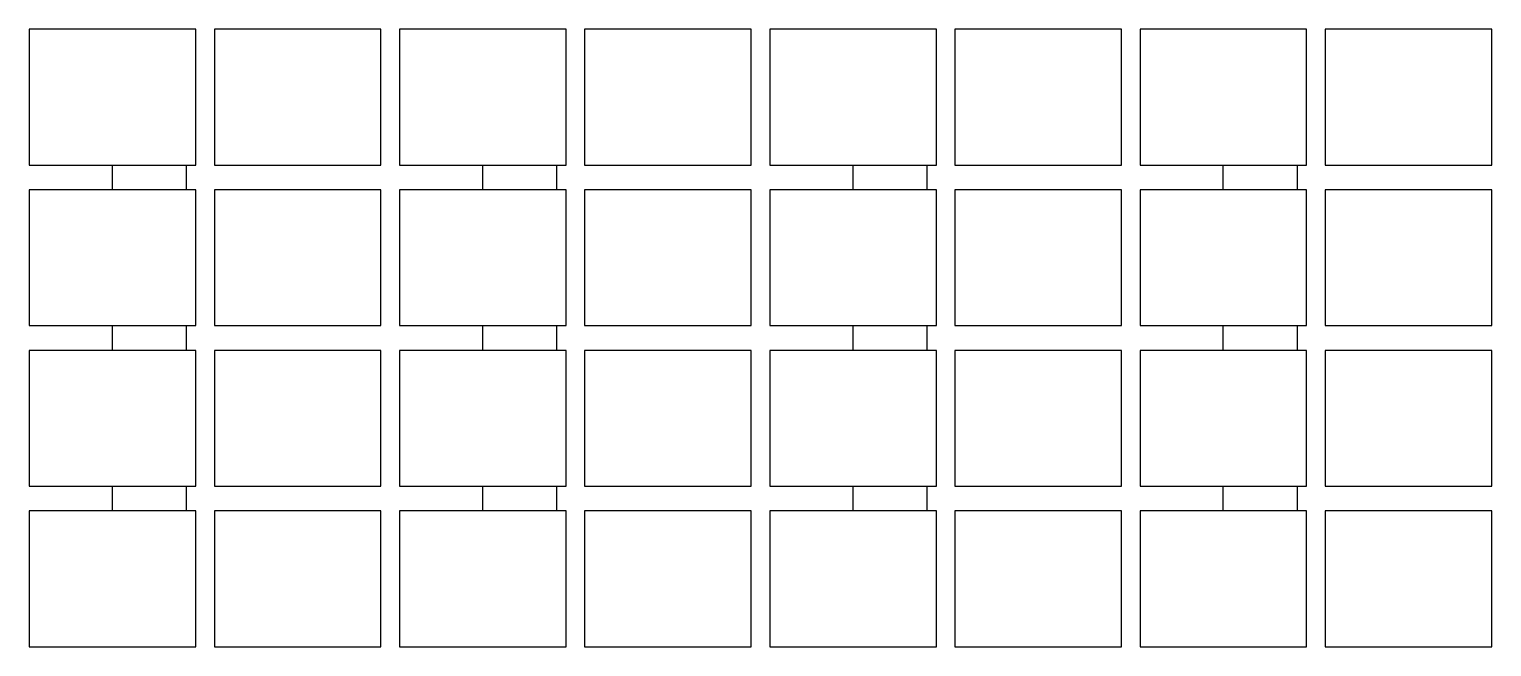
# Model space of a CAD drawing. Header units: metres. Extents: x 3 to 477, y -100 to 100.
import ezdxf

# ---------------------------------------------------------------- set-up
doc = ezdxf.new("R2010")
doc.units = ezdxf.units.M
doc.layers.add('TREAD', color=7, linetype='CONTINUOUS')

msp = doc.modelspace()

# ---------------------------------------------------------------- linework, layer by layer
at = {"layer": 'TREAD'}
for p, q in [((57, 100), (3, 100)), ((3, 100), (3, 56)), ((57, 56), (57, 100)), ((117, 100), (63, 100)), ((63, 100), (63, 56)), ((117, 56), (117, 100)), ((177, 100), (123, 100)), ((123, 100), (123, 56)), ((177, 56), (177, 100)), ((237, 100), (183, 100)), ((183, 100), (183, 56)), ((237, 56), (237, 100)), ((297, 100), (243, 100)), ((243, 100), (243, 56)), ((297, 56), (297, 100)), ((357, 100), (303, 100)), ((303, 100), (303, 56)), ((357, 56), (357, 100)), ((417, 100), (363, 100)), ((363, 100), (363, 56)), ((417, 56), (417, 100)), ((477, 100), (423, 100)), ((423, 100), (423, 56)), ((477, 56), (477, 100)), ((3, 56), (57, 56)), ((30, 48), (30, 56)), ((54, 48), (54, 56)), ((63, 56), (117, 56)), ((123, 56), (177, 56)), ((150, 48), (150, 56)), ((174, 48), (174, 56)), ((183, 56), (237, 56)), ((243, 56), (297, 56)), ((270, 48), (270, 56)), ((294, 48), (294, 56)), ((303, 56), (357, 56)), ((363, 56), (417, 56)), ((390, 48), (390, 56)), ((414, 48), (414, 56)), ((423, 56), (477, 56)), ((57, 48), (3, 48)), ((3, 48), (3, 4)), ((57, 4), (57, 48)), ((117, 48), (63, 48)), ((63, 48), (63, 4)), ((117, 4), (117, 48)), ((177, 48), (123, 48)), ((123, 48), (123, 4)), ((177, 4), (177, 48)), ((237, 48), (183, 48)), ((183, 48), (183, 4)), ((237, 4), (237, 48)), ((297, 48), (243, 48)), ((243, 48), (243, 4)), ((297, 4), (297, 48)), ((357, 48), (303, 48)), ((303, 48), (303, 4)), ((357, 4), (357, 48)), ((417, 48), (363, 48)), ((363, 48), (363, 4)), ((417, 4), (417, 48)), ((477, 48), (423, 48)), ((423, 48), (423, 4)), ((477, 4), (477, 48)), ((3, 4), (57, 4)), ((30, -4), (30, 4)), ((54, -4), (54, 4)), ((63, 4), (117, 4)), ((123, 4), (177, 4)), ((150, -4), (150, 4)), ((174, -4), (174, 4)), ((183, 4), (237, 4)), ((243, 4), (297, 4)), ((270, -4), (270, 4)), ((294, -4), (294, 4)), ((303, 4), (357, 4)), ((363, 4), (417, 4)), ((390, -4), (390, 4)), ((414, -4), (414, 4)), ((423, 4), (477, 4)), ((57, -4), (3, -4)), ((3, -4), (3, -48)), ((57, -48), (57, -4)), ((117, -4), (63, -4)), ((63, -4), (63, -48)), ((117, -48), (117, -4)), ((177, -4), (123, -4)), ((123, -4), (123, -48)), ((177, -48), (177, -4)), ((237, -4), (183, -4)), ((183, -4), (183, -48)), ((237, -48), (237, -4)), ((297, -4), (243, -4)), ((243, -4), (243, -48)), ((297, -48), (297, -4)), ((357, -4), (303, -4)), ((303, -4), (303, -48)), ((357, -48), (357, -4)), ((417, -4), (363, -4)), ((363, -4), (363, -48)), ((417, -48), (417, -4)), ((477, -4), (423, -4)), ((423, -4), (423, -48)), ((477, -48), (477, -4)), ((3, -48), (57, -48)), ((30, -56), (30, -48)), ((54, -56), (54, -48)), ((63, -48), (117, -48)), ((123, -48), (177, -48)), ((150, -56), (150, -48)), ((174, -56), (174, -48)), ((183, -48), (237, -48)), ((243, -48), (297, -48)), ((270, -56), (270, -48)), ((294, -56), (294, -48)), ((303, -48), (357, -48)), ((363, -48), (417, -48)), ((390, -56), (390, -48)), ((414, -56), (414, -48)), ((423, -48), (477, -48)), ((57, -56), (3, -56)), ((3, -56), (3, -100)), ((57, -100), (57, -56)), ((117, -56), (63, -56)), ((63, -56), (63, -100)), ((117, -100), (117, -56)), ((177, -56), (123, -56)), ((123, -56), (123, -100)), ((177, -100), (177, -56)), ((237, -56), (183, -56)), ((183, -56), (183, -100)), ((237, -100), (237, -56)), ((297, -56), (243, -56)), ((243, -56), (243, -100)), ((297, -100), (297, -56)), ((357, -56), (303, -56)), ((303, -56), (303, -100)), ((357, -100), (357, -56)), ((417, -56), (363, -56)), ((363, -56), (363, -100)), ((417, -100), (417, -56)), ((477, -56), (423, -56)), ((423, -56), (423, -100)), ((477, -100), (477, -56)), ((3, -100), (57, -100)), ((63, -100), (117, -100)), ((123, -100), (177, -100)), ((183, -100), (237, -100)), ((243, -100), (297, -100)), ((303, -100), (357, -100)), ((363, -100), (417, -100)), ((423, -100), (477, -100))]:
    msp.add_line(p, q, dxfattribs=at)

doc.saveas('drawing.dxf')
